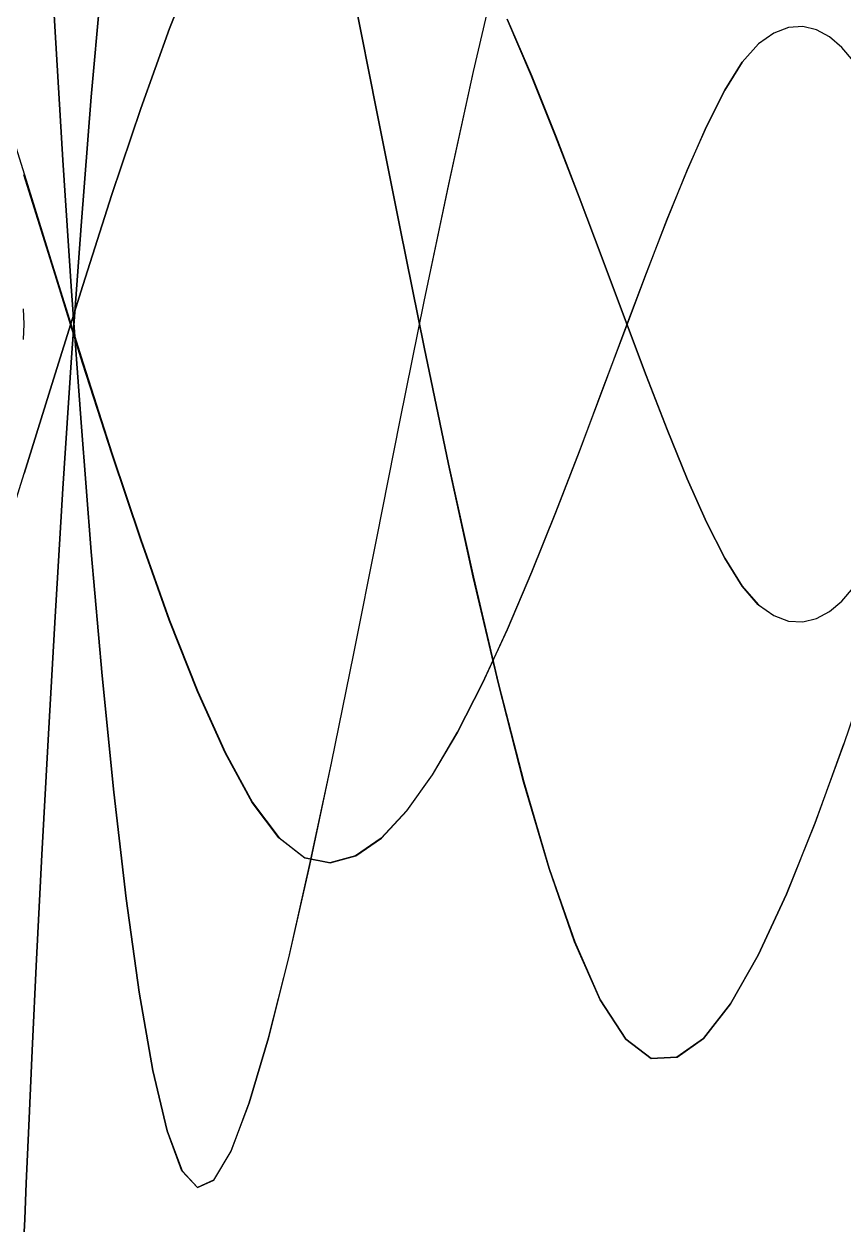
# Model space of a CAD drawing. Header units: metres. Extents: x -880 to 880, y -160 to 160.
# Drawn here: x -240 to -95.5, y -160 to 52.9 of the extents above; entities that cross this region are included whole.
import ezdxf

# ---------------------------------------------------------------- set-up
doc = ezdxf.new("R2010")
doc.units = ezdxf.units.M

msp = doc.modelspace()

# ---------------------------------------------------------------- linework, layer by layer
for p, q in [((-234.55, 51.58, -311.77), (-235.8, 73.26, -311.77)), ((-234.55, 51.58, -311.77), (-235.8, 73.26, -311.77)), ((-235.79, 73.26, -311.77), (-234.55, 51.58, -311.77)), ((-235.79, 73.26, -311.77), (-234.55, 51.58, -311.77)), ((-209.43, 64.75, -311.77), (-214.39, 52.14, -311.77)), ((-214.39, 52.14, -311.77), (-209.43, 64.75, -311.77)), ((-209.43, 64.75, -311.77), (-214.39, 52.14, -311.77)), ((-214.39, 52.14, -311.77), (-209.43, 64.75, -311.77)), ((-226.23, 61.96, -311.77), (-228.16, 40.09, -311.77)), ((-228.16, 40.08, -311.77), (-226.22, 61.96, -311.77)), ((-226.23, 61.96, -311.77), (-228.16, 40.09, -311.77)), ((-228.16, 40.08, -311.77), (-226.22, 61.96, -311.77)), ((-156.42, 63.38, -311.77), (-160.84, 44.59, -311.77)), ((-156.42, 63.38, -311.77), (-160.84, 44.59, -311.77)), ((-160.77, 44.58, -311.77), (-156.35, 63.38, -311.77)), ((-160.77, 44.58, -311.77), (-156.35, 63.38, -311.77)), ((-177.86, 37.73, -311.77), (-181.91, 58.03, -311.77)), ((-177.86, 37.73, -311.77), (-181.91, 58.03, -311.77)), ((-181.9, 58.03, -311.77), (-177.85, 37.73, -311.77)), ((-181.9, 58.03, -311.77), (-177.85, 37.73, -311.77)), ((-150.52, 43.71, -311.77), (-154.82, 53.81, -311.77)), ((-154.82, 53.81, -311.77), (-150.51, 43.71, -311.77)), ((-150.52, 43.71, -311.77), (-154.82, 53.81, -311.77)), ((-154.82, 53.81, -311.77), (-150.51, 43.71, -311.77)), ((-233.17, 28.95, -311.77), (-234.55, 51.58, -311.77)), ((-234.55, 51.58, -311.77), (-233.17, 28.95, -311.77)), ((-233.17, 28.95, -311.77), (-234.55, 51.58, -311.77)), ((-234.55, 51.58, -311.77), (-233.17, 28.95, -311.77)), ((-214.39, 52.14, -311.77), (-219.43, 38.06, -311.77)), ((-219.43, 38.06, -311.77), (-214.39, 52.14, -311.77)), ((-214.39, 52.14, -311.77), (-219.43, 38.06, -311.77)), ((-219.43, 38.06, -311.77), (-214.39, 52.14, -311.77)), ((-107.84, 51.33, -311.77), (-110.55, 49.45, -311.77)), ((-107.84, 51.33, -311.77), (-110.55, 49.45, -311.77)), ((-105.22, 52.31, -311.77), (-107.84, 51.33, -311.77)), ((-105.22, 52.31, -311.77), (-107.84, 51.33, -311.77)), ((-102.71, 52.48, -311.77), (-105.22, 52.31, -311.77)), ((-102.71, 52.48, -311.77), (-105.22, 52.31, -311.77)), ((-100.3, 51.9, -311.77), (-102.71, 52.48, -311.77)), ((-100.3, 51.9, -311.77), (-102.71, 52.48, -311.77)), ((-98, 50.65, -311.77), (-100.3, 51.9, -311.77)), ((-98, 50.65, -311.77), (-100.3, 51.9, -311.77)), ((-110.55, 49.45, -311.77), (-113.42, 46.19, -311.77)), ((-110.55, 49.45, -311.77), (-113.42, 46.19, -311.77)), ((-113.4, 46.18, -311.77), (-110.54, 49.44, -311.77)), ((-113.4, 46.18, -311.77), (-110.54, 49.44, -311.77)), ((-95.83, 48.79, -311.77), (-98, 50.65, -311.77)), ((-95.83, 48.79, -311.77), (-98, 50.65, -311.77)), ((-93.77, 46.4, -311.77), (-95.83, 48.79, -311.77)), ((-93.77, 46.4, -311.77), (-95.83, 48.79, -311.77)), ((-113.42, 46.19, -311.77), (-116.47, 41.26, -311.77)), ((-113.42, 46.19, -311.77), (-116.47, 41.26, -311.77)), ((-116.45, 41.25, -311.77), (-113.4, 46.18, -311.77)), ((-116.45, 41.25, -311.77), (-113.4, 46.18, -311.77)), ((-245.12, 42.81, -311.77), (-239.95, 26.33, -311.77)), ((-245.12, 42.81, -311.77), (-239.95, 26.33, -311.77)), ((-160.84, 44.59, -311.77), (-165.21, 24.67, -311.77)), ((-160.84, 44.59, -311.77), (-165.21, 24.67, -311.77)), ((-165.14, 24.66, -311.77), (-160.77, 44.58, -311.77)), ((-165.14, 24.66, -311.77), (-160.77, 44.58, -311.77)), ((-146.29, 33.18, -311.77), (-150.52, 43.71, -311.77)), ((-146.29, 33.18, -311.77), (-150.52, 43.71, -311.77)), ((-150.51, 43.71, -311.77), (-146.28, 33.18, -311.77)), ((-150.51, 43.71, -311.77), (-146.28, 33.18, -311.77)), ((-116.47, 41.26, -311.77), (-119.69, 34.87, -311.77)), ((-116.47, 41.26, -311.77), (-119.69, 34.87, -311.77)), ((-119.68, 34.86, -311.77), (-116.45, 41.25, -311.77)), ((-119.68, 34.86, -311.77), (-116.45, 41.25, -311.77)), ((-228.16, 40.09, -311.77), (-229.96, 17.34, -311.77)), ((-228.16, 40.09, -311.77), (-229.96, 17.34, -311.77)), ((-229.96, 17.34, -311.77), (-228.16, 40.08, -311.77)), ((-229.96, 17.34, -311.77), (-228.16, 40.08, -311.77)), ((-219.43, 38.06, -311.77), (-224.52, 22.85, -311.77)), ((-224.52, 22.85, -311.77), (-219.43, 38.06, -311.77)), ((-219.43, 38.06, -311.77), (-224.52, 22.85, -311.77)), ((-224.52, 22.85, -311.77), (-219.43, 38.06, -311.77)), ((-173.72, 16.91, -311.77), (-177.86, 37.73, -311.77)), ((-173.72, 16.91, -311.77), (-177.86, 37.73, -311.77)), ((-177.85, 37.73, -311.77), (-173.7, 16.91, -311.77)), ((-177.85, 37.73, -311.77), (-173.7, 16.91, -311.77)), ((-119.69, 34.87, -311.77), (-123.09, 27.22, -311.77)), ((-119.69, 34.87, -311.77), (-123.09, 27.22, -311.77)), ((-123.07, 27.22, -311.77), (-119.68, 34.86, -311.77)), ((-123.07, 27.22, -311.77), (-119.68, 34.86, -311.77)), ((-142.14, 22.43, -311.77), (-146.29, 33.18, -311.77)), ((-142.14, 22.43, -311.77), (-146.29, 33.18, -311.77)), ((-146.28, 33.18, -311.77), (-142.13, 22.43, -311.77)), ((-146.28, 33.18, -311.77), (-142.13, 22.43, -311.77)), ((-231.64, 5.82, -311.77), (-233.17, 28.95, -311.77)), ((-233.17, 28.95, -311.77), (-231.64, 5.83, -311.77)), ((-231.64, 5.82, -311.77), (-233.17, 28.95, -311.77)), ((-233.17, 28.95, -311.77), (-231.64, 5.83, -311.77)), ((-234.85, 9.67, -311.77), (-240.03, 26.33, -311.77)), ((-234.85, 9.67, -311.77), (-240.03, 26.33, -311.77)), ((-239.95, 26.33, -311.77), (-234.77, 9.67, -311.77)), ((-239.95, 26.33, -311.77), (-234.77, 9.67, -311.77)), ((-123.09, 27.22, -311.77), (-126.64, 18.54, -311.77)), ((-123.09, 27.22, -311.77), (-126.64, 18.54, -311.77)), ((-126.62, 18.53, -311.77), (-123.07, 27.22, -311.77)), ((-126.62, 18.53, -311.77), (-123.07, 27.22, -311.77)), ((-165.21, 24.67, -311.77), (-169.51, 4.03, -311.77)), ((-165.21, 24.67, -311.77), (-169.51, 4.03, -311.77)), ((-169.45, 4.03, -311.77), (-165.14, 24.66, -311.77)), ((-169.45, 4.03, -311.77), (-165.14, 24.66, -311.77)), ((-224.52, 22.85, -311.77), (-229.66, 6.83, -311.77)), ((-229.66, 6.83, -311.77), (-224.52, 22.85, -311.77)), ((-224.52, 22.85, -311.77), (-229.66, 6.83, -311.77)), ((-229.66, 6.83, -311.77), (-224.52, 22.85, -311.77)), ((-138.09, 11.68, -311.77), (-142.14, 22.43, -311.77)), ((-138.09, 11.68, -311.77), (-142.14, 22.43, -311.77)), ((-142.13, 22.43, -311.77), (-138.08, 11.67, -311.77)), ((-142.13, 22.43, -311.77), (-138.08, 11.67, -311.77)), ((-229.96, 17.34, -311.77), (-231.63, -5.83, -311.77)), ((-231.63, -5.83, -311.77), (-229.96, 17.34, -311.77)), ((-229.96, 17.34, -311.77), (-231.63, -5.83, -311.77)), ((-231.63, -5.83, -311.77), (-229.96, 17.34, -311.77)), ((-126.64, 18.54, -311.77), (-130.33, 9.02, -311.77)), ((-126.64, 18.54, -311.77), (-130.33, 9.02, -311.77)), ((-130.3, 9.01, -311.77), (-126.62, 18.53, -311.77)), ((-130.3, 9.01, -311.77), (-126.62, 18.53, -311.77)), ((-169.48, -4.03, -311.77), (-173.72, 16.91, -311.77)), ((-169.48, -4.03, -311.77), (-173.72, 16.91, -311.77)), ((-173.7, 16.91, -311.77), (-169.47, -4.03, -311.77)), ((-173.7, 16.91, -311.77), (-169.47, -4.03, -311.77)), ((-134.15, 1.12, -311.77), (-138.09, 11.68, -311.77)), ((-134.15, 1.12, -311.77), (-138.09, 11.68, -311.77)), ((-138.08, 11.67, -311.77), (-134.14, 1.12, -311.77)), ((-138.08, 11.67, -311.77), (-134.14, 1.12, -311.77)), ((-229.69, -6.83, -311.77), (-234.85, 9.67, -311.77)), ((-229.69, -6.83, -311.77), (-234.85, 9.67, -311.77)), ((-234.77, 9.67, -311.77), (-229.61, -6.83, -311.77)), ((-234.77, 9.67, -311.77), (-229.61, -6.83, -311.77)), ((-130.33, 9.02, -311.77), (-134.15, -1.12, -311.77)), ((-130.33, 9.02, -311.77), (-134.15, -1.12, -311.77)), ((-134.12, -1.13, -311.77), (-130.3, 9.01, -311.77)), ((-134.12, -1.13, -311.77), (-130.3, 9.01, -311.77)), ((-229.66, 6.83, -311.77), (-234.82, -9.68, -311.77)), ((-234.82, -9.67, -311.77), (-229.66, 6.83, -311.77)), ((-229.66, 6.83, -311.77), (-234.82, -9.68, -311.77)), ((-234.82, -9.67, -311.77), (-229.66, 6.83, -311.77)), ((-231.64, 5.83, -311.77), (-229.97, -17.34, -311.77)), ((-231.64, 5.83, -311.77), (-229.97, -17.34, -311.77)), ((-229.97, -17.34, -311.77), (-231.64, 5.82, -311.77)), ((-229.97, -17.34, -311.77), (-231.64, 5.82, -311.77)), ((-240, 0, -311.77), (-240.09, 2.7, -311.77)), ((-240, 0, -311.77), (-240.09, 2.7, -311.77)), ((-169.51, 4.03, -311.77), (-173.74, -16.9, -311.77)), ((-169.51, 4.03, -311.77), (-173.74, -16.9, -311.77)), ((-173.69, -16.91, -311.77), (-169.45, 4.03, -311.77)), ((-173.69, -16.91, -311.77), (-169.45, 4.03, -311.77)), ((-240.09, -2.7, -311.77), (-240, 0, -311.77)), ((-240.09, -2.7, -311.77), (-240, 0, -311.77)), ((-130.33, -9.02, -311.77), (-134.15, 1.12, -311.77)), ((-130.33, -9.02, -311.77), (-134.15, 1.12, -311.77)), ((-134.14, 1.12, -311.77), (-130.32, -9.02, -311.77)), ((-134.14, 1.12, -311.77), (-130.32, -9.02, -311.77)), ((-134.15, -1.12, -311.77), (-138.09, -11.68, -311.77)), ((-134.15, -1.12, -311.77), (-138.09, -11.68, -311.77)), ((-138.06, -11.68, -311.77), (-134.12, -1.13, -311.77)), ((-138.06, -11.68, -311.77), (-134.12, -1.13, -311.77)), ((-165.18, -24.66, -311.77), (-169.48, -4.03, -311.77)), ((-165.18, -24.66, -311.77), (-169.48, -4.03, -311.77)), ((-169.47, -4.03, -311.77), (-165.17, -24.66, -311.77)), ((-169.47, -4.03, -311.77), (-165.17, -24.66, -311.77)), ((-231.63, -5.83, -311.77), (-233.16, -28.95, -311.77)), ((-233.16, -28.95, -311.77), (-231.63, -5.83, -311.77)), ((-231.63, -5.83, -311.77), (-233.16, -28.95, -311.77)), ((-233.16, -28.95, -311.77), (-231.63, -5.83, -311.77)), ((-224.55, -22.85, -311.77), (-229.69, -6.83, -311.77)), ((-224.55, -22.85, -311.77), (-229.69, -6.83, -311.77)), ((-229.61, -6.83, -311.77), (-224.47, -22.85, -311.77)), ((-229.61, -6.83, -311.77), (-224.47, -22.85, -311.77)), ((-240, -26.33, -311.77), (-234.82, -9.67, -311.77)), ((-240, -26.33, -311.77), (-234.82, -9.67, -311.77)), ((-234.82, -9.68, -311.77), (-240, -26.33, -311.77)), ((-234.82, -9.68, -311.77), (-240, -26.33, -311.77)), ((-126.64, -18.53, -311.77), (-130.33, -9.02, -311.77)), ((-126.64, -18.53, -311.77), (-130.33, -9.02, -311.77)), ((-130.32, -9.02, -311.77), (-126.63, -18.54, -311.77)), ((-130.32, -9.02, -311.77), (-126.63, -18.54, -311.77)), ((-138.09, -11.68, -311.77), (-142.14, -22.43, -311.77)), ((-138.09, -11.68, -311.77), (-142.14, -22.43, -311.77)), ((-142.11, -22.44, -311.77), (-138.06, -11.68, -311.77)), ((-142.11, -22.44, -311.77), (-138.06, -11.68, -311.77)), ((-173.74, -16.9, -311.77), (-177.89, -37.73, -311.77)), ((-173.74, -16.9, -311.77), (-177.89, -37.73, -311.77)), ((-177.84, -37.73, -311.77), (-173.69, -16.91, -311.77)), ((-177.84, -37.73, -311.77), (-173.69, -16.91, -311.77)), ((-228.17, -40.09, -311.77), (-229.97, -17.34, -311.77)), ((-229.97, -17.34, -311.77), (-228.16, -40.09, -311.77)), ((-228.17, -40.09, -311.77), (-229.97, -17.34, -311.77)), ((-229.97, -17.34, -311.77), (-228.16, -40.09, -311.77)), ((-123.09, -27.22, -311.77), (-126.64, -18.53, -311.77)), ((-123.09, -27.22, -311.77), (-126.64, -18.53, -311.77)), ((-126.63, -18.54, -311.77), (-123.08, -27.22, -311.77)), ((-126.63, -18.54, -311.77), (-123.08, -27.22, -311.77)), ((-219.45, -38.06, -311.77), (-224.55, -22.85, -311.77)), ((-219.45, -38.06, -311.77), (-224.55, -22.85, -311.77)), ((-224.47, -22.85, -311.77), (-219.38, -38.07, -311.77)), ((-224.47, -22.85, -311.77), (-219.38, -38.07, -311.77)), ((-142.14, -22.43, -311.77), (-146.29, -33.18, -311.77)), ((-142.14, -22.43, -311.77), (-146.29, -33.18, -311.77)), ((-146.26, -33.19, -311.77), (-142.11, -22.44, -311.77)), ((-146.26, -33.19, -311.77), (-142.11, -22.44, -311.77)), ((-160.81, -44.59, -311.77), (-165.18, -24.66, -311.77)), ((-160.81, -44.59, -311.77), (-165.18, -24.66, -311.77)), ((-165.17, -24.66, -311.77), (-160.8, -44.58, -311.77)), ((-165.17, -24.66, -311.77), (-160.8, -44.58, -311.77)), ((-245.17, -42.81, -311.77), (-240, -26.33, -311.77)), ((-245.17, -42.81, -311.77), (-240, -26.33, -311.77)), ((-119.7, -34.86, -311.77), (-123.09, -27.22, -311.77)), ((-119.7, -34.86, -311.77), (-123.09, -27.22, -311.77)), ((-123.08, -27.22, -311.77), (-119.69, -34.87, -311.77)), ((-123.08, -27.22, -311.77), (-119.69, -34.87, -311.77)), ((-233.16, -28.95, -311.77), (-234.55, -51.58, -311.77)), ((-234.55, -51.58, -311.77), (-233.16, -28.95, -311.77)), ((-233.16, -28.95, -311.77), (-234.55, -51.58, -311.77)), ((-234.55, -51.58, -311.77), (-233.16, -28.95, -311.77)), ((-146.29, -33.18, -311.77), (-150.52, -43.71, -311.77)), ((-146.29, -33.18, -311.77), (-150.52, -43.71, -311.77)), ((-150.49, -43.72, -311.77), (-146.26, -33.19, -311.77)), ((-150.49, -43.72, -311.77), (-146.26, -33.19, -311.77)), ((-116.47, -41.26, -311.77), (-119.7, -34.86, -311.77)), ((-116.47, -41.26, -311.77), (-119.7, -34.86, -311.77)), ((-119.69, -34.87, -311.77), (-116.46, -41.26, -311.77)), ((-119.69, -34.87, -311.77), (-116.46, -41.26, -311.77)), ((-214.42, -52.14, -311.77), (-219.45, -38.06, -311.77)), ((-214.42, -52.14, -311.77), (-219.45, -38.06, -311.77)), ((-219.38, -38.07, -311.77), (-214.35, -52.14, -311.77)), ((-219.38, -38.07, -311.77), (-214.35, -52.14, -311.77)), ((-177.89, -37.73, -311.77), (-181.94, -58.03, -311.77)), ((-177.89, -37.73, -311.77), (-181.94, -58.03, -311.77)), ((-181.89, -58.03, -311.77), (-177.84, -37.73, -311.77)), ((-181.89, -58.03, -311.77), (-177.84, -37.73, -311.77)), ((-226.24, -61.96, -311.77), (-228.17, -40.09, -311.77)), ((-226.24, -61.96, -311.77), (-228.17, -40.09, -311.77)), ((-228.16, -40.09, -311.77), (-226.23, -61.96, -311.77)), ((-228.16, -40.09, -311.77), (-226.23, -61.96, -311.77)), ((-113.42, -46.19, -311.77), (-116.47, -41.26, -311.77)), ((-113.42, -46.19, -311.77), (-116.47, -41.26, -311.77)), ((-116.46, -41.26, -311.77), (-113.41, -46.19, -311.77)), ((-116.46, -41.26, -311.77), (-113.41, -46.19, -311.77)), ((-156.39, -63.38, -311.77), (-160.81, -44.59, -311.77)), ((-156.39, -63.38, -311.77), (-160.81, -44.59, -311.77)), ((-160.8, -44.58, -311.77), (-156.38, -63.38, -311.77)), ((-160.8, -44.58, -311.77), (-156.38, -63.38, -311.77)), ((-150.52, -43.71, -311.77), (-154.83, -53.81, -311.77)), ((-150.52, -43.71, -311.77), (-154.83, -53.81, -311.77)), ((-154.79, -53.82, -311.77), (-150.49, -43.72, -311.77)), ((-154.79, -53.82, -311.77), (-150.49, -43.72, -311.77)), ((-110.56, -49.44, -311.77), (-113.42, -46.19, -311.77)), ((-110.56, -49.44, -311.77), (-113.42, -46.19, -311.77)), ((-113.41, -46.19, -311.77), (-110.54, -49.45, -311.77)), ((-113.41, -46.19, -311.77), (-110.54, -49.45, -311.77)), ((-95.82, -48.79, -311.77), (-93.76, -46.41, -311.77)), ((-95.82, -48.79, -311.77), (-93.76, -46.41, -311.77)), ((-98, -50.65, -311.77), (-95.82, -48.79, -311.77)), ((-98, -50.65, -311.77), (-95.82, -48.79, -311.77)), ((-110.54, -49.45, -311.77), (-107.83, -51.33, -311.77)), ((-110.54, -49.45, -311.77), (-107.83, -51.33, -311.77)), ((-100.29, -51.9, -311.77), (-98, -50.65, -311.77)), ((-100.29, -51.9, -311.77), (-98, -50.65, -311.77)), ((-234.55, -51.58, -311.77), (-235.79, -73.26, -311.77)), ((-235.79, -73.26, -311.77), (-234.55, -51.58, -311.77)), ((-234.55, -51.58, -311.77), (-235.79, -73.26, -311.77)), ((-235.79, -73.26, -311.77), (-234.55, -51.58, -311.77)), ((-209.45, -64.76, -311.77), (-214.42, -52.14, -311.77)), ((-209.45, -64.76, -311.77), (-214.42, -52.14, -311.77)), ((-214.35, -52.14, -311.77), (-209.38, -64.76, -311.77)), ((-214.35, -52.14, -311.77), (-209.38, -64.76, -311.77)), ((-107.83, -51.33, -311.77), (-105.21, -52.32, -311.77)), ((-107.83, -51.33, -311.77), (-105.21, -52.32, -311.77)), ((-105.21, -52.32, -311.77), (-102.7, -52.48, -311.77)), ((-105.21, -52.32, -311.77), (-102.7, -52.48, -311.77)), ((-102.7, -52.48, -311.77), (-100.29, -51.9, -311.77)), ((-102.7, -52.48, -311.77), (-100.29, -51.9, -311.77)), ((-154.83, -53.81, -311.77), (-159.2, -63.28, -311.77)), ((-154.83, -53.81, -311.77), (-159.2, -63.28, -311.77)), ((-159.16, -63.28, -311.77), (-154.79, -53.82, -311.77)), ((-159.16, -63.28, -311.77), (-154.79, -53.82, -311.77)), ((-181.94, -58.03, -311.77), (-185.87, -77.4, -311.77)), ((-181.94, -58.03, -311.77), (-185.87, -77.4, -311.77)), ((-185.83, -77.4, -311.77), (-181.89, -58.03, -311.77)), ((-185.83, -77.4, -311.77), (-181.89, -58.03, -311.77)), ((-90.34, -58.8, -311.77), (-95.48, -73.96, -311.77)), ((-90.34, -58.8, -311.77), (-95.48, -73.96, -311.77)), ((-224.18, -82.5, -311.77), (-226.24, -61.96, -311.77)), ((-224.18, -82.5, -311.77), (-226.24, -61.96, -311.77)), ((-226.23, -61.96, -311.77), (-224.17, -82.49, -311.77)), ((-226.23, -61.96, -311.77), (-224.17, -82.49, -311.77)), ((-159.2, -63.28, -311.77), (-163.62, -71.9, -311.77)), ((-159.2, -63.28, -311.77), (-163.62, -71.9, -311.77)), ((-163.58, -71.9, -311.77), (-159.16, -63.28, -311.77)), ((-163.58, -71.9, -311.77), (-159.16, -63.28, -311.77)), ((-151.93, -80.64, -311.77), (-156.39, -63.38, -311.77)), ((-151.93, -80.64, -311.77), (-156.39, -63.38, -311.77)), ((-156.38, -63.38, -311.77), (-151.92, -80.64, -311.77)), ((-156.38, -63.38, -311.77), (-151.92, -80.64, -311.77)), ((-204.57, -75.58, -311.77), (-209.45, -64.76, -311.77)), ((-204.57, -75.58, -311.77), (-209.45, -64.76, -311.77)), ((-209.38, -64.76, -311.77), (-204.5, -75.58, -311.77)), ((-209.38, -64.76, -311.77), (-204.5, -75.58, -311.77)), ((-163.62, -71.9, -311.77), (-168.08, -79.46, -311.77)), ((-163.62, -71.9, -311.77), (-168.08, -79.46, -311.77)), ((-168.03, -79.46, -311.77), (-163.58, -71.9, -311.77)), ((-168.03, -79.46, -311.77), (-163.58, -71.9, -311.77)), ((-235.79, -73.26, -311.77), (-236.88, -93.53, -311.77)), ((-236.88, -93.53, -311.77), (-235.79, -73.26, -311.77)), ((-235.79, -73.26, -311.77), (-236.88, -93.53, -311.77)), ((-236.88, -93.53, -311.77), (-235.79, -73.26, -311.77)), ((-95.48, -73.96, -311.77), (-100.57, -87.96, -311.77)), ((-95.48, -73.96, -311.77), (-100.57, -87.96, -311.77)), ((-100.56, -87.96, -311.77), (-95.47, -73.96, -311.77)), ((-100.56, -87.96, -311.77), (-95.47, -73.96, -311.77)), ((-199.78, -84.29, -311.77), (-204.57, -75.58, -311.77)), ((-199.78, -84.29, -311.77), (-204.57, -75.58, -311.77)), ((-204.5, -75.58, -311.77), (-199.72, -84.29, -311.77)), ((-204.5, -75.58, -311.77), (-199.72, -84.29, -311.77)), ((-185.87, -77.4, -311.77), (-189.69, -95.42, -311.77)), ((-185.87, -77.4, -311.77), (-189.69, -95.42, -311.77)), ((-189.66, -95.42, -311.77), (-185.83, -77.4, -311.77)), ((-189.66, -95.42, -311.77), (-185.83, -77.4, -311.77)), ((-168.08, -79.46, -311.77), (-172.57, -85.75, -311.77)), ((-168.08, -79.46, -311.77), (-172.57, -85.75, -311.77)), ((-172.52, -85.75, -311.77), (-168.03, -79.46, -311.77)), ((-172.52, -85.75, -311.77), (-168.03, -79.46, -311.77)), ((-147.45, -95.95, -311.77), (-151.93, -80.64, -311.77)), ((-147.45, -95.95, -311.77), (-151.93, -80.64, -311.77)), ((-151.92, -80.64, -311.77), (-147.43, -95.95, -311.77)), ((-151.92, -80.64, -311.77), (-147.43, -95.95, -311.77)), ((-222, -101.24, -311.77), (-224.18, -82.5, -311.77)), ((-222, -101.24, -311.77), (-224.18, -82.5, -311.77)), ((-224.17, -82.49, -311.77), (-222, -101.24, -311.77)), ((-224.17, -82.49, -311.77), (-222, -101.24, -311.77)), ((-195.11, -90.56, -311.77), (-199.78, -84.29, -311.77)), ((-195.11, -90.56, -311.77), (-199.78, -84.29, -311.77)), ((-199.72, -84.29, -311.77), (-195.05, -90.56, -311.77)), ((-199.72, -84.29, -311.77), (-195.05, -90.56, -311.77)), ((-172.57, -85.75, -311.77), (-177.07, -90.57, -311.77)), ((-172.57, -85.75, -311.77), (-177.07, -90.57, -311.77)), ((-177.02, -90.57, -311.77), (-172.52, -85.75, -311.77)), ((-177.02, -90.57, -311.77), (-172.52, -85.75, -311.77)), ((-100.57, -87.96, -311.77), (-105.61, -100.49, -311.77)), ((-100.57, -87.96, -311.77), (-105.61, -100.49, -311.77)), ((-105.6, -100.48, -311.77), (-100.56, -87.96, -311.77)), ((-105.6, -100.48, -311.77), (-100.56, -87.96, -311.77)), ((-190.57, -94.05, -311.77), (-195.11, -90.56, -311.77)), ((-190.57, -94.05, -311.77), (-195.11, -90.56, -311.77)), ((-195.05, -90.56, -311.77), (-190.52, -94.05, -311.77)), ((-195.05, -90.56, -311.77), (-190.52, -94.05, -311.77)), ((-177.07, -90.57, -311.77), (-181.58, -93.7, -311.77)), ((-177.07, -90.57, -311.77), (-181.58, -93.7, -311.77)), ((-181.53, -93.7, -311.77), (-177.02, -90.57, -311.77)), ((-181.53, -93.7, -311.77), (-177.02, -90.57, -311.77)), ((-236.88, -93.53, -311.77), (-237.82, -111.94, -311.77)), ((-237.82, -111.94, -311.77), (-236.88, -93.53, -311.77)), ((-236.88, -93.53, -311.77), (-237.82, -111.94, -311.77)), ((-237.82, -111.94, -311.77), (-236.88, -93.53, -311.77)), ((-189.69, -95.42, -311.77), (-193.38, -111.68, -311.77)), ((-189.69, -95.42, -311.77), (-193.38, -111.68, -311.77)), ((-193.35, -111.68, -311.77), (-189.66, -95.42, -311.77)), ((-193.35, -111.68, -311.77), (-189.66, -95.42, -311.77)), ((-186.09, -94.93, -311.77), (-190.57, -94.05, -311.77)), ((-186.09, -94.93, -311.77), (-190.57, -94.05, -311.77)), ((-190.52, -94.05, -311.77), (-186.03, -94.93, -311.77)), ((-190.52, -94.05, -311.77), (-186.03, -94.93, -311.77)), ((-181.58, -93.7, -311.77), (-186.09, -94.93, -311.77)), ((-181.58, -93.7, -311.77), (-186.09, -94.93, -311.77)), ((-186.03, -94.93, -311.77), (-181.53, -93.7, -311.77)), ((-186.03, -94.93, -311.77), (-181.53, -93.7, -311.77)), ((-142.94, -108.89, -311.77), (-147.45, -95.95, -311.77)), ((-142.94, -108.89, -311.77), (-147.45, -95.95, -311.77)), ((-147.43, -95.95, -311.77), (-142.93, -108.89, -311.77)), ((-147.43, -95.95, -311.77), (-142.93, -108.89, -311.77)), ((-219.71, -117.75, -311.77), (-222, -101.24, -311.77)), ((-222, -101.24, -311.77), (-219.7, -117.75, -311.77)), ((-219.71, -117.75, -311.77), (-222, -101.24, -311.77)), ((-222, -101.24, -311.77), (-219.7, -117.75, -311.77)), ((-105.61, -100.49, -311.77), (-110.58, -111.2, -311.77)), ((-105.61, -100.49, -311.77), (-110.58, -111.2, -311.77)), ((-110.56, -111.2, -311.77), (-105.6, -100.48, -311.77)), ((-110.56, -111.2, -311.77), (-105.6, -100.48, -311.77)), ((-138.43, -119.07, -311.77), (-142.94, -108.89, -311.77)), ((-138.43, -119.07, -311.77), (-142.94, -108.89, -311.77)), ((-142.93, -108.89, -311.77), (-138.42, -119.07, -311.77)), ((-142.93, -108.89, -311.77), (-138.42, -119.07, -311.77)), ((-237.82, -111.94, -311.77), (-238.59, -128.02, -311.77)), ((-238.59, -128.02, -311.77), (-237.82, -111.94, -311.77)), ((-237.82, -111.94, -311.77), (-238.59, -128.02, -311.77)), ((-238.59, -128.02, -311.77), (-237.82, -111.94, -311.77)), ((-193.38, -111.68, -311.77), (-196.93, -125.77, -311.77)), ((-193.38, -111.68, -311.77), (-196.93, -125.77, -311.77)), ((-196.9, -125.77, -311.77), (-193.35, -111.68, -311.77)), ((-196.9, -125.77, -311.77), (-193.35, -111.68, -311.77)), ((-110.58, -111.2, -311.77), (-115.46, -119.78, -311.77)), ((-110.58, -111.2, -311.77), (-115.46, -119.78, -311.77)), ((-115.44, -119.78, -311.77), (-110.56, -111.2, -311.77)), ((-115.44, -119.78, -311.77), (-110.56, -111.2, -311.77)), ((-217.3, -131.55, -311.77), (-219.71, -117.75, -311.77)), ((-217.3, -131.55, -311.77), (-219.71, -117.75, -311.77)), ((-219.7, -117.75, -311.77), (-217.3, -131.55, -311.77)), ((-219.7, -117.75, -311.77), (-217.3, -131.55, -311.77)), ((-133.93, -126.05, -311.77), (-138.43, -119.07, -311.77)), ((-133.93, -126.05, -311.77), (-138.43, -119.07, -311.77)), ((-138.42, -119.07, -311.77), (-133.92, -126.05, -311.77)), ((-138.42, -119.07, -311.77), (-133.92, -126.05, -311.77)), ((-115.46, -119.78, -311.77), (-120.24, -125.9, -311.77)), ((-115.46, -119.78, -311.77), (-120.24, -125.9, -311.77)), ((-120.22, -125.9, -311.77), (-115.44, -119.78, -311.77)), ((-120.22, -125.9, -311.77), (-115.44, -119.78, -311.77)), ((-196.93, -125.77, -311.77), (-200.32, -137.27, -311.77)), ((-196.93, -125.77, -311.77), (-200.32, -137.27, -311.77)), ((-200.3, -137.27, -311.77), (-196.9, -125.77, -311.77)), ((-200.3, -137.27, -311.77), (-196.9, -125.77, -311.77)), ((-129.45, -129.44, -311.77), (-133.93, -126.05, -311.77)), ((-129.45, -129.44, -311.77), (-133.93, -126.05, -311.77)), ((-133.92, -126.05, -311.77), (-129.43, -129.44, -311.77)), ((-133.92, -126.05, -311.77), (-129.43, -129.44, -311.77)), ((-120.24, -125.9, -311.77), (-124.91, -129.23, -311.77)), ((-120.24, -125.9, -311.77), (-124.91, -129.23, -311.77)), ((-124.89, -129.23, -311.77), (-120.22, -125.9, -311.77)), ((-124.89, -129.23, -311.77), (-120.22, -125.9, -311.77)), ((-238.59, -128.02, -311.77), (-239.2, -141.33, -311.77)), ((-239.2, -141.33, -311.77), (-238.59, -128.02, -311.77)), ((-238.59, -128.02, -311.77), (-239.2, -141.33, -311.77)), ((-239.2, -141.33, -311.77), (-238.59, -128.02, -311.77)), ((-124.91, -129.23, -311.77), (-129.45, -129.44, -311.77)), ((-124.91, -129.23, -311.77), (-129.45, -129.44, -311.77)), ((-129.43, -129.44, -311.77), (-124.89, -129.23, -311.77)), ((-129.43, -129.44, -311.77), (-124.89, -129.23, -311.77)), ((-214.79, -142.19, -311.77), (-217.3, -131.55, -311.77)), ((-217.3, -131.55, -311.77), (-214.78, -142.19, -311.77)), ((-214.79, -142.19, -311.77), (-217.3, -131.55, -311.77)), ((-217.3, -131.55, -311.77), (-214.78, -142.19, -311.77)), ((-200.32, -137.27, -311.77), (-203.55, -145.78, -311.77)), ((-200.32, -137.27, -311.77), (-203.55, -145.78, -311.77)), ((-203.53, -145.78, -311.77), (-200.3, -137.27, -311.77)), ((-203.53, -145.78, -311.77), (-200.3, -137.27, -311.77)), ((-239.2, -141.33, -311.77), (-239.64, -151.4, -311.77)), ((-239.64, -151.4, -311.77), (-239.2, -141.33, -311.77)), ((-239.2, -141.33, -311.77), (-239.64, -151.4, -311.77)), ((-239.64, -151.4, -311.77), (-239.2, -141.33, -311.77)), ((-212.17, -149.22, -311.77), (-214.79, -142.19, -311.77)), ((-212.17, -149.22, -311.77), (-214.79, -142.19, -311.77)), ((-214.78, -142.19, -311.77), (-212.16, -149.22, -311.77)), ((-214.78, -142.19, -311.77), (-212.16, -149.22, -311.77)), ((-203.55, -145.78, -311.77), (-206.6, -150.89, -311.77)), ((-203.55, -145.78, -311.77), (-206.6, -150.89, -311.77)), ((-206.58, -150.89, -311.77), (-203.53, -145.78, -311.77)), ((-206.58, -150.89, -311.77), (-203.53, -145.78, -311.77)), ((-209.46, -152.17, -311.77), (-212.17, -149.22, -311.77)), ((-209.46, -152.17, -311.77), (-212.17, -149.22, -311.77)), ((-212.16, -149.22, -311.77), (-209.45, -152.17, -311.77)), ((-212.16, -149.22, -311.77), (-209.45, -152.17, -311.77)), ((-206.6, -150.89, -311.77), (-209.46, -152.17, -311.77)), ((-206.6, -150.89, -311.77), (-209.46, -152.17, -311.77)), ((-209.45, -152.17, -311.77), (-206.58, -150.89, -311.77)), ((-209.45, -152.17, -311.77), (-206.58, -150.89, -311.77)), ((-239.64, -151.4, -311.77), (-239.91, -157.77, -311.77)), ((-239.91, -157.77, -311.77), (-239.64, -151.4, -311.77)), ((-239.64, -151.4, -311.77), (-239.91, -157.77, -311.77)), ((-239.91, -157.77, -311.77), (-239.64, -151.4, -311.77)), ((-239.91, -157.77, -311.77), (-240, -160, -311.77)), ((-240, -160, -311.77), (-239.91, -157.77, -311.77)), ((-239.91, -157.77, -311.77), (-240, -160, -311.77)), ((-240, -160, -311.77), (-239.91, -157.77, -311.77))]:
    msp.add_line(p, q)

doc.saveas('drawing.dxf')
